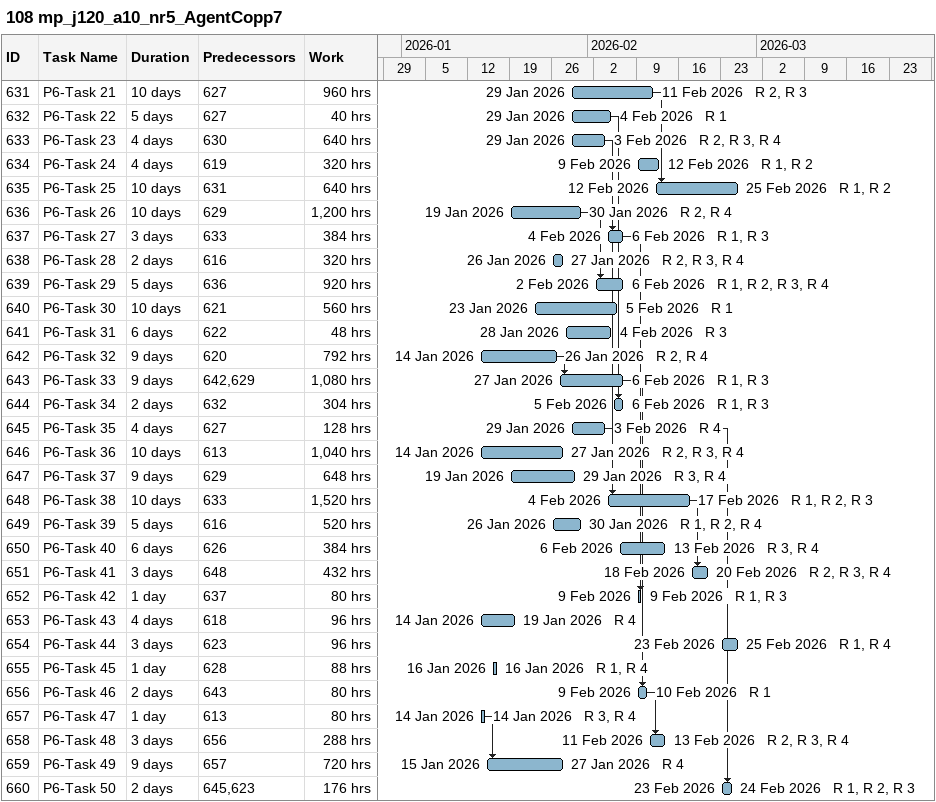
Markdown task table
108 mp_j120_a10_nr5_AgentCopp7

| ID | Task | Duration | Start | Finish | Predecessors | Resources | Work (h) |
|---|---|---|---|---|---|---|---|
| 631 | P6-Task 21 | 10d | 2026-01-29 | 2026-02-11 | 627 | R 2, R 3 | 960 |
| 632 | P6-Task 22 | 5d | 2026-01-29 | 2026-02-04 | 627 | R 1 | 40 |
| 633 | P6-Task 23 | 4d | 2026-01-29 | 2026-02-03 | 630 | R 2, R 3, R 4 | 640 |
| 634 | P6-Task 24 | 4d | 2026-02-09 | 2026-02-12 | 619 | R 1, R 2 | 320 |
| 635 | P6-Task 25 | 10d | 2026-02-12 | 2026-02-25 | 631 | R 1, R 2 | 640 |
| 636 | P6-Task 26 | 10d | 2026-01-19 | 2026-01-30 | 629 | R 2, R 4 | 1200 |
| 637 | P6-Task 27 | 3d | 2026-02-04 | 2026-02-06 | 633 | R 1, R 3 | 384 |
| 638 | P6-Task 28 | 2d | 2026-01-26 | 2026-01-27 | 616 | R 2, R 3, R 4 | 320 |
| 639 | P6-Task 29 | 5d | 2026-02-02 | 2026-02-06 | 636 | R 1, R 2, R 3, R 4 | 920 |
| 640 | P6-Task 30 | 10d | 2026-01-23 | 2026-02-05 | 621 | R 1 | 560 |
| 641 | P6-Task 31 | 6d | 2026-01-28 | 2026-02-04 | 622 | R 3 | 48 |
| 642 | P6-Task 32 | 9d | 2026-01-14 | 2026-01-26 | 620 | R 2, R 4 | 792 |
| 643 | P6-Task 33 | 9d | 2026-01-27 | 2026-02-06 | 642, 629 | R 1, R 3 | 1080 |
| 644 | P6-Task 34 | 2d | 2026-02-05 | 2026-02-06 | 632 | R 1, R 3 | 304 |
| 645 | P6-Task 35 | 4d | 2026-01-29 | 2026-02-03 | 627 | R 4 | 128 |
| 646 | P6-Task 36 | 10d | 2026-01-14 | 2026-01-27 | 613 | R 2, R 3, R 4 | 1040 |
| 647 | P6-Task 37 | 9d | 2026-01-19 | 2026-01-29 | 629 | R 3, R 4 | 648 |
| 648 | P6-Task 38 | 10d | 2026-02-04 | 2026-02-17 | 633 | R 1, R 2, R 3 | 1520 |
| 649 | P6-Task 39 | 5d | 2026-01-26 | 2026-01-30 | 616 | R 1, R 2, R 4 | 520 |
| 650 | P6-Task 40 | 6d | 2026-02-06 | 2026-02-13 | 626 | R 3, R 4 | 384 |
| 651 | P6-Task 41 | 3d | 2026-02-18 | 2026-02-20 | 648 | R 2, R 3, R 4 | 432 |
| 652 | P6-Task 42 | 1d | 2026-02-09 | 2026-02-09 | 637 | R 1, R 3 | 80 |
| 653 | P6-Task 43 | 4d | 2026-01-14 | 2026-01-19 | 618 | R 4 | 96 |
| 654 | P6-Task 44 | 3d | 2026-02-23 | 2026-02-25 | 623 | R 1, R 4 | 96 |
| 655 | P6-Task 45 | 1d | 2026-01-16 | 2026-01-16 | 628 | R 1, R 4 | 88 |
| 656 | P6-Task 46 | 2d | 2026-02-09 | 2026-02-10 | 643 | R 1 | 80 |
| 657 | P6-Task 47 | 1d | 2026-01-14 | 2026-01-14 | 613 | R 3, R 4 | 80 |
| 658 | P6-Task 48 | 3d | 2026-02-11 | 2026-02-13 | 656 | R 2, R 3, R 4 | 288 |
| 659 | P6-Task 49 | 9d | 2026-01-15 | 2026-01-27 | 657 | R 4 | 720 |
| 660 | P6-Task 50 | 2d | 2026-02-23 | 2026-02-24 | 645, 623 | R 1, R 2, R 3 | 176 |
